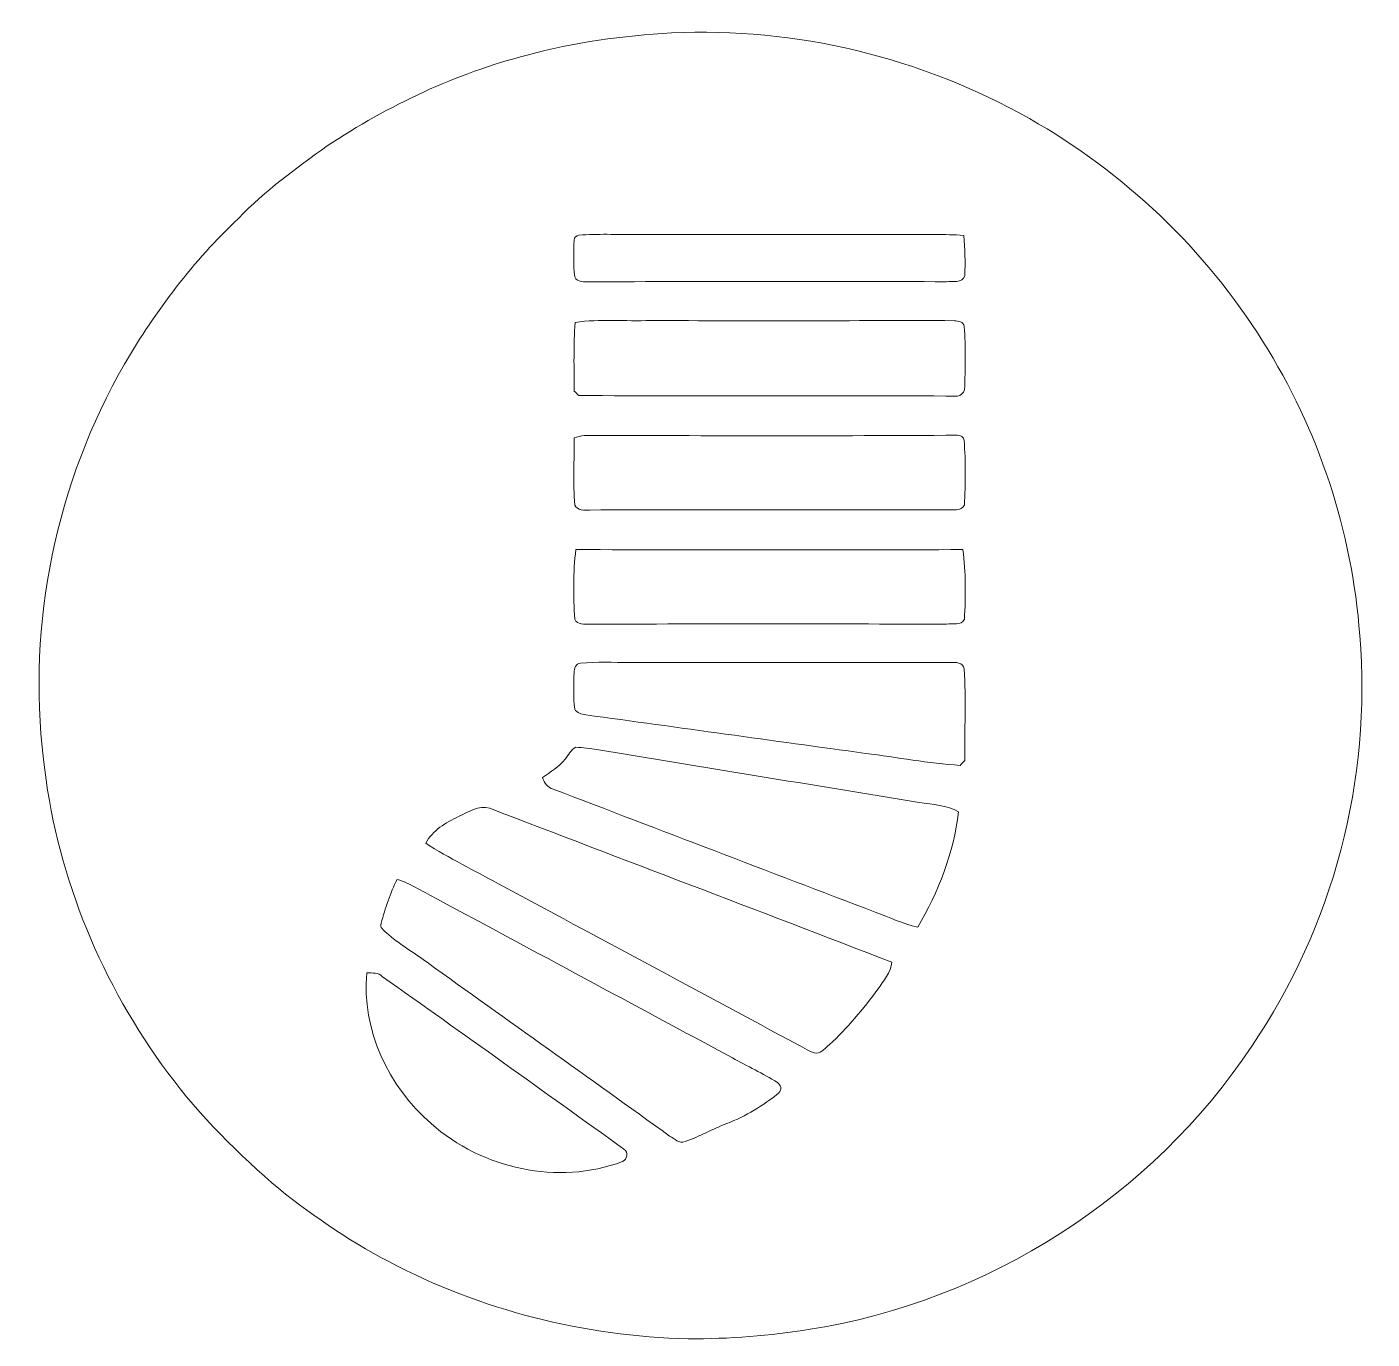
# Model space of a CAD drawing. Header units: centimetres. Extents: x -16.7 to 16.6, y -16.2 to 16.3.
import ezdxf

# ---------------------------------------------------------------- set-up
doc = ezdxf.new("R2010")
doc.units = ezdxf.units.CM
doc.header["$MEASUREMENT"] = 0
doc.layers.add('Layer 1', color=7, linetype='Continuous')

msp = doc.modelspace()

# ---------------------------------------------------------------- linework, layer by layer
at = {"layer": 'Layer 1', "color": 8, "lineweight": 9}
for points, knots in [([(-0.71515, 16.13762), (2.35754, 16.28579), (5.46128, 15.5319), (8.13675, 14.01849), (8.13675, 14.01849), (10.47178, 12.68816), (12.48827, 10.7874), (13.91102, 8.50351), (13.91102, 8.50351), (15.28615, 6.32546), (16.12153, 3.80733), (16.30462, 1.237), (16.30462, 1.237), (16.61083, -2.32359), (15.64034, -5.9699), (13.63303, -8.92265), (13.63303, -8.92265), (11.16959, -12.63177), (7.11052, -15.22574), (2.71385, -15.92071), (2.71385, -15.92071), (1.7169, -16.08158), (0.70654, -16.16413), (-0.30381, -16.15531), (-0.30381, -16.15531), (-2.87556, -16.10063), (-5.43426, -15.44552), (-7.71144, -14.24714), (-7.71144, -14.24714), (-8.74191, -13.70668), (-9.70323, -13.04311), (-10.59928, -12.30227), (-10.59928, -12.30227), (-11.60188, -11.42421), (-12.5452, -10.46782), (-13.31884, -9.37844), (-13.31884, -9.37844), (-14.91375, -7.16511), (-15.95833, -4.5468), (-16.24724, -1.82935), (-16.24724, -1.82935), (-16.6593, 1.53368), (-15.93222, 5.01454), (-14.24559, 7.94895), (-14.24559, 7.94895), (-13.47195, 9.26728), (-12.54097, 10.50059), (-11.42549, 11.54904), (-11.42549, 11.54904), (-10.77003, 12.23273), (-10.00062, 12.79258), (-9.23333, 13.34221), (-9.23333, 13.34221), (-7.71779, 14.34622), (-6.05092, 15.13503), (-4.28738, 15.58905), (-4.28738, 15.58905), (-3.12251, 15.90726), (-1.91883, 16.06777), (-0.71515, 16.13762), (-0.71515, 16.13762), (-0.71515, 16.13762), (-0.71515, 16.13762), (-0.71515, 16.13762)], [0, 0, 0, 0, 0.05882353, 0.05882353, 0.05882353, 0.05882353, 0.11764706, 0.11764706, 0.11764706, 0.11764706, 0.17647059, 0.17647059, 0.17647059, 0.17647059, 0.23529412, 0.23529412, 0.23529412, 0.23529412, 0.29411765, 0.29411765, 0.29411765, 0.29411765, 0.35294118, 0.35294118, 0.35294118, 0.35294118, 0.41176471, 0.41176471, 0.41176471, 0.41176471, 0.47058824, 0.47058824, 0.47058824, 0.47058824, 0.52941176, 0.52941176, 0.52941176, 0.52941176, 0.58823529, 0.58823529, 0.58823529, 0.58823529, 0.64705882, 0.64705882, 0.64705882, 0.64705882, 0.70588235, 0.70588235, 0.70588235, 0.70588235, 0.76470588, 0.76470588, 0.76470588, 0.76470588, 0.82352941, 0.82352941, 0.82352941, 0.82352941, 0.88235294, 0.88235294, 0.88235294, 0.88235294, 1, 1, 1, 1]), ([(-3.00609, 11.13382), (-3.06748, 11.12395), (-3.13415, 11.08232), (-3.12604, 11.01176), (-3.12604, 11.01176), (-3.14191, 10.71049), (-3.14156, 10.4071), (-3.11051, 10.10689), (-3.11051, 10.10689), (-3.0516, 9.9619), (-2.86251, 9.98059), (-2.73869, 9.98306), (-2.73869, 9.98306), (0.20172, 9.99153), (3.14247, 9.98659), (6.08287, 9.98553), (6.08287, 9.98553), (6.22892, 10.00352), (6.48187, 9.9365), (6.53514, 10.13158), (6.53514, 10.13158), (6.55983, 10.46355), (6.53584, 10.79692), (6.51291, 11.12853), (6.51291, 11.12853), (6.27584, 11.1497), (6.03666, 11.14935), (5.79959, 11.15287), (5.79959, 11.15287), (3.33015, 11.1504), (0.86071, 11.15111), (-1.60874, 11.15217), (-1.60874, 11.15217), (-2.07476, 11.14829), (-2.54148, 11.17333), (-3.00609, 11.13382), (-3.00609, 11.13382), (-3.00609, 11.13382), (-3.00609, 11.13382), (-3.00609, 11.13382)], [0, 0, 0, 0, 0.09090909, 0.09090909, 0.09090909, 0.09090909, 0.18181818, 0.18181818, 0.18181818, 0.18181818, 0.27272727, 0.27272727, 0.27272727, 0.27272727, 0.36363636, 0.36363636, 0.36363636, 0.36363636, 0.45454545, 0.45454545, 0.45454545, 0.45454545, 0.54545455, 0.54545455, 0.54545455, 0.54545455, 0.63636364, 0.63636364, 0.63636364, 0.63636364, 0.72727273, 0.72727273, 0.72727273, 0.72727273, 0.81818182, 0.81818182, 0.81818182, 0.81818182, 1, 1, 1, 1]), ([(-3.10311, 8.9787), (-3.13662, 8.4132), (-3.13027, 7.84629), (-3.12039, 7.28008), (-3.12039, 7.28008), (-3.0837, 7.24374), (-3.04737, 7.20705), (-3.01068, 7.17001), (-3.01068, 7.17001), (0.11176, 7.15273), (3.23525, 7.18024), (6.35769, 7.1552), (6.35769, 7.1552), (6.4353, 7.17001), (6.51644, 7.22963), (6.53055, 7.31042), (6.53055, 7.31042), (6.55454, 7.83288), (6.56054, 8.35817), (6.52244, 8.87993), (6.52244, 8.87993), (6.50586, 8.9907), (6.37392, 9.01539), (6.28078, 9.02104), (6.28078, 9.02104), (3.77571, 9.02456), (1.26993, 9.01363), (-1.23515, 9.02456), (-1.23515, 9.02456), (-1.8578, 9.00163), (-2.48363, 9.06584), (-3.10311, 8.9787), (-3.10311, 8.9787), (-3.10311, 8.9787), (-3.10311, 8.9787), (-3.10311, 8.9787)], [0, 0, 0, 0, 0.1, 0.1, 0.1, 0.1, 0.2, 0.2, 0.2, 0.2, 0.3, 0.3, 0.3, 0.3, 0.4, 0.4, 0.4, 0.4, 0.5, 0.5, 0.5, 0.5, 0.6, 0.6, 0.6, 0.6, 0.7, 0.7, 0.7, 0.7, 0.8, 0.8, 0.8, 0.8, 1, 1, 1, 1]), ([(-2.87133, 6.1847), (-2.95917, 6.17447), (-3.04349, 6.14731), (-3.12745, 6.12191), (-3.12745, 6.12191), (-3.11863, 5.56875), (-3.15038, 5.01454), (-3.10981, 4.46209), (-3.10981, 4.46209), (-3.05195, 4.31675), (-2.86181, 4.3365), (-2.73869, 4.33862), (-2.73869, 4.33862), (0.20172, 4.34708), (3.14247, 4.34215), (6.08287, 4.34109), (6.08287, 4.34109), (6.22504, 4.36613), (6.44835, 4.29064), (6.52632, 4.45927), (6.52632, 4.45927), (6.55912, 4.99055), (6.55877, 5.52642), (6.52173, 6.05735), (6.52173, 6.05735), (6.52314, 6.14907), (6.43036, 6.18365), (6.35381, 6.18788), (6.35381, 6.18788), (3.27935, 6.16812), (0.20348, 6.17518), (-2.87133, 6.1847), (-2.87133, 6.1847), (-2.87133, 6.1847), (-2.87133, 6.1847), (-2.87133, 6.1847)], [0, 0, 0, 0, 0.1, 0.1, 0.1, 0.1, 0.2, 0.2, 0.2, 0.2, 0.3, 0.3, 0.3, 0.3, 0.4, 0.4, 0.4, 0.4, 0.5, 0.5, 0.5, 0.5, 0.6, 0.6, 0.6, 0.6, 0.7, 0.7, 0.7, 0.7, 0.8, 0.8, 0.8, 0.8, 1, 1, 1, 1]), ([(-3.07876, 3.35966), (-3.15708, 2.79098), (-3.14332, 2.21172), (-3.1091, 1.64022), (-3.1091, 1.64022), (-3.05266, 1.49382), (-2.86075, 1.51534), (-2.73869, 1.5164), (-2.73869, 1.5164), (0.20172, 1.52486), (3.14247, 1.51992), (6.08287, 1.51887), (6.08287, 1.51887), (6.22469, 1.54391), (6.44835, 1.46842), (6.52596, 1.63705), (6.52596, 1.63705), (6.56301, 2.20996), (6.56301, 2.78887), (6.4921, 3.35895), (6.4921, 3.35895), (3.30193, 3.35296), (0.11141, 3.3519), (-3.07876, 3.35966), (-3.07876, 3.35966), (-3.07876, 3.35966), (-3.07876, 3.35966), (-3.07876, 3.35966)], [0, 0, 0, 0, 0.125, 0.125, 0.125, 0.125, 0.25, 0.25, 0.25, 0.25, 0.375, 0.375, 0.375, 0.375, 0.5, 0.5, 0.5, 0.5, 0.625, 0.625, 0.625, 0.625, 0.75, 0.75, 0.75, 0.75, 1, 1, 1, 1]), ([(-2.97081, 0.55049), (-3.08229, 0.54061), (-3.12321, 0.4182), (-3.12745, 0.32295), (-3.12745, 0.32295), (-3.14085, 0.02132), (-3.14121, -0.28207), (-3.11157, -0.58334), (-3.11157, -0.58334), (-3.05936, -0.68353), (-2.94048, -0.70893), (-2.83888, -0.72868), (-2.83888, -0.72868), (-0.531, -1.03913), (1.7744, -1.36721), (4.08227, -1.67871), (4.08227, -1.67871), (4.86226, -1.77608), (5.63767, -1.92636), (6.42295, -1.9761), (6.42295, -1.9761), (6.45964, -1.93554), (6.49668, -1.89567), (6.53408, -1.85581), (6.53408, -1.85581), (6.53267, -1.09945), (6.56865, -0.34169), (6.52244, 0.41326), (6.52244, 0.41326), (6.50832, 0.56778), (6.30054, 0.57871), (6.18906, 0.56778), (6.18906, 0.56778), (3.54287, 0.5713), (0.89634, 0.56495), (-1.74985, 0.56954), (-1.74985, 0.56954), (-2.15696, 0.56742), (-2.56512, 0.58718), (-2.97081, 0.55049), (-2.97081, 0.55049), (-2.97081, 0.55049), (-2.97081, 0.55049), (-2.97081, 0.55049)], [0, 0, 0, 0, 0.08333333, 0.08333333, 0.08333333, 0.08333333, 0.16666667, 0.16666667, 0.16666667, 0.16666667, 0.25, 0.25, 0.25, 0.25, 0.33333333, 0.33333333, 0.33333333, 0.33333333, 0.41666667, 0.41666667, 0.41666667, 0.41666667, 0.5, 0.5, 0.5, 0.5, 0.58333333, 0.58333333, 0.58333333, 0.58333333, 0.66666667, 0.66666667, 0.66666667, 0.66666667, 0.75, 0.75, 0.75, 0.75, 0.83333333, 0.83333333, 0.83333333, 0.83333333, 1, 1, 1, 1]), ([(-3.07876, -1.52914), (-3.20541, -1.58417), (-3.25939, -1.72704), (-3.35005, -1.82194), (-3.35005, -1.82194), (-3.4961, -2.01703), (-3.71306, -2.13838), (-3.90814, -2.27702), (-3.90814, -2.27702), (-3.86652, -2.40685), (-3.77938, -2.52397), (-3.64533, -2.56383), (-3.64533, -2.56383), (-0.98926, -3.57454), (1.66327, -4.59513), (4.3204, -5.60372), (4.3204, -5.60372), (4.66929, -5.73213), (5.00726, -5.89723), (5.37273, -5.97625), (5.37273, -5.97625), (5.89061, -5.10807), (6.26067, -4.1351), (6.38309, -3.12828), (6.38309, -3.12828), (6.09311, -2.94695), (5.73786, -2.95577), (5.4126, -2.8905), (5.4126, -2.8905), (2.75371, -2.46117), (0.09659, -2.02091), (-2.56124, -1.58417), (-2.56124, -1.58417), (-2.73304, -1.55947), (-2.90484, -1.52843), (-3.07876, -1.52914), (-3.07876, -1.52914), (-3.07876, -1.52914), (-3.07876, -1.52914), (-3.07876, -1.52914)], [0, 0, 0, 0, 0.09090909, 0.09090909, 0.09090909, 0.09090909, 0.18181818, 0.18181818, 0.18181818, 0.18181818, 0.27272727, 0.27272727, 0.27272727, 0.27272727, 0.36363636, 0.36363636, 0.36363636, 0.36363636, 0.45454545, 0.45454545, 0.45454545, 0.45454545, 0.54545455, 0.54545455, 0.54545455, 0.54545455, 0.63636364, 0.63636364, 0.63636364, 0.63636364, 0.72727273, 0.72727273, 0.72727273, 0.72727273, 0.81818182, 0.81818182, 0.81818182, 0.81818182, 1, 1, 1, 1]), ([(-5.98248, -3.24293), (-6.30315, -3.38898), (-6.62065, -3.58407), (-6.79563, -3.90157), (-6.79563, -3.90157), (-6.21813, -4.27339), (-5.5983, -4.5729), (-4.99788, -4.90522), (-4.99788, -4.90522), (-2.52667, -6.23025), (-0.05687, -7.55811), (2.41328, -8.88596), (2.41328, -8.88596), (2.56251, -8.96005), (2.70256, -9.07188), (2.87224, -9.09304), (2.87224, -9.09304), (3.00348, -9.08034), (3.09202, -8.96357), (3.18622, -8.88385), (3.18622, -8.88385), (3.63566, -8.47145), (4.02371, -7.99837), (4.38919, -7.51154), (4.38919, -7.51154), (4.52571, -7.3027), (4.70776, -7.10091), (4.73597, -6.84303), (4.73597, -6.84303), (1.42268, -5.56668), (-1.89872, -4.31043), (-5.21236, -3.03585), (-5.21236, -3.03585), (-5.49106, -2.95012), (-5.74153, -3.13357), (-5.98248, -3.24293), (-5.98248, -3.24293), (-5.98248, -3.24293), (-5.98248, -3.24293), (-5.98248, -3.24293)], [0, 0, 0, 0, 0.09090909, 0.09090909, 0.09090909, 0.09090909, 0.18181818, 0.18181818, 0.18181818, 0.18181818, 0.27272727, 0.27272727, 0.27272727, 0.27272727, 0.36363636, 0.36363636, 0.36363636, 0.36363636, 0.45454545, 0.45454545, 0.45454545, 0.45454545, 0.54545455, 0.54545455, 0.54545455, 0.54545455, 0.63636364, 0.63636364, 0.63636364, 0.63636364, 0.72727273, 0.72727273, 0.72727273, 0.72727273, 0.81818182, 0.81818182, 0.81818182, 0.81818182, 1, 1, 1, 1]), ([(-7.5033, -4.79445), (-7.67299, -5.14052), (-7.79399, -5.50812), (-7.90088, -5.87783), (-7.90088, -5.87783), (-7.94039, -5.9819), (-7.83315, -6.05668), (-7.7693, -6.11983), (-7.7693, -6.11983), (-7.45533, -6.39006), (-7.09655, -6.60137), (-6.76353, -6.84655), (-6.76353, -6.84655), (-4.76539, -8.28201), (-2.75633, -9.70264), (-0.76313, -11.14481), (-0.76313, -11.14481), (-0.64707, -11.20266), (-0.52324, -11.34272), (-0.38001, -11.27992), (-0.38001, -11.27992), (-0.02547, -11.1561), (0.30296, -10.96736), (0.65327, -10.83189), (0.65327, -10.83189), (1.1207, -10.65198), (1.55638, -10.39197), (1.94091, -10.07165), (1.94091, -10.07165), (2.01923, -9.99898), (1.98854, -9.87409), (1.90458, -9.82118), (1.90458, -9.82118), (1.54651, -9.59187), (1.15528, -9.42077), (0.78839, -9.20734), (0.78839, -9.20734), (-1.64543, -7.90348), (-4.0736, -6.58938), (-6.50706, -5.28551), (-6.50706, -5.28551), (-6.83796, -5.11935), (-7.14664, -4.90416), (-7.5033, -4.79445), (-7.5033, -4.79445), (-7.5033, -4.79445), (-7.5033, -4.79445), (-7.5033, -4.79445)], [0, 0, 0, 0, 0.07692308, 0.07692308, 0.07692308, 0.07692308, 0.15384615, 0.15384615, 0.15384615, 0.15384615, 0.23076923, 0.23076923, 0.23076923, 0.23076923, 0.30769231, 0.30769231, 0.30769231, 0.30769231, 0.38461538, 0.38461538, 0.38461538, 0.38461538, 0.46153846, 0.46153846, 0.46153846, 0.46153846, 0.53846154, 0.53846154, 0.53846154, 0.53846154, 0.61538462, 0.61538462, 0.61538462, 0.61538462, 0.69230769, 0.69230769, 0.69230769, 0.69230769, 0.76923077, 0.76923077, 0.76923077, 0.76923077, 0.84615385, 0.84615385, 0.84615385, 0.84615385, 1, 1, 1, 1]), ([(-8.25049, -7.10267), (-8.38631, -8.5099), (-7.71709, -9.92278), (-6.66087, -10.83436), (-6.66087, -10.83436), (-5.40322, -11.95408), (-3.51938, -12.37389), (-1.92977, -11.77346), (-1.92977, -11.77346), (-1.807, -11.72583), (-1.77807, -11.53816), (-1.89273, -11.46513), (-1.89273, -11.46513), (-3.87886, -10.0399), (-5.86606, -8.61574), (-7.86067, -7.20215), (-7.86067, -7.20215), (-7.96509, -7.09315), (-8.11608, -7.11678), (-8.25049, -7.10267)], [0, 0, 0, 0, 0.16666667, 0.16666667, 0.16666667, 0.16666667, 0.33333333, 0.33333333, 0.33333333, 0.33333333, 0.5, 0.5, 0.5, 0.5, 0.66666667, 0.66666667, 0.66666667, 0.66666667, 1, 1, 1, 1])]:
    msp.add_open_spline(points, degree=3, knots=knots, dxfattribs=at)

doc.saveas('drawing.dxf')
